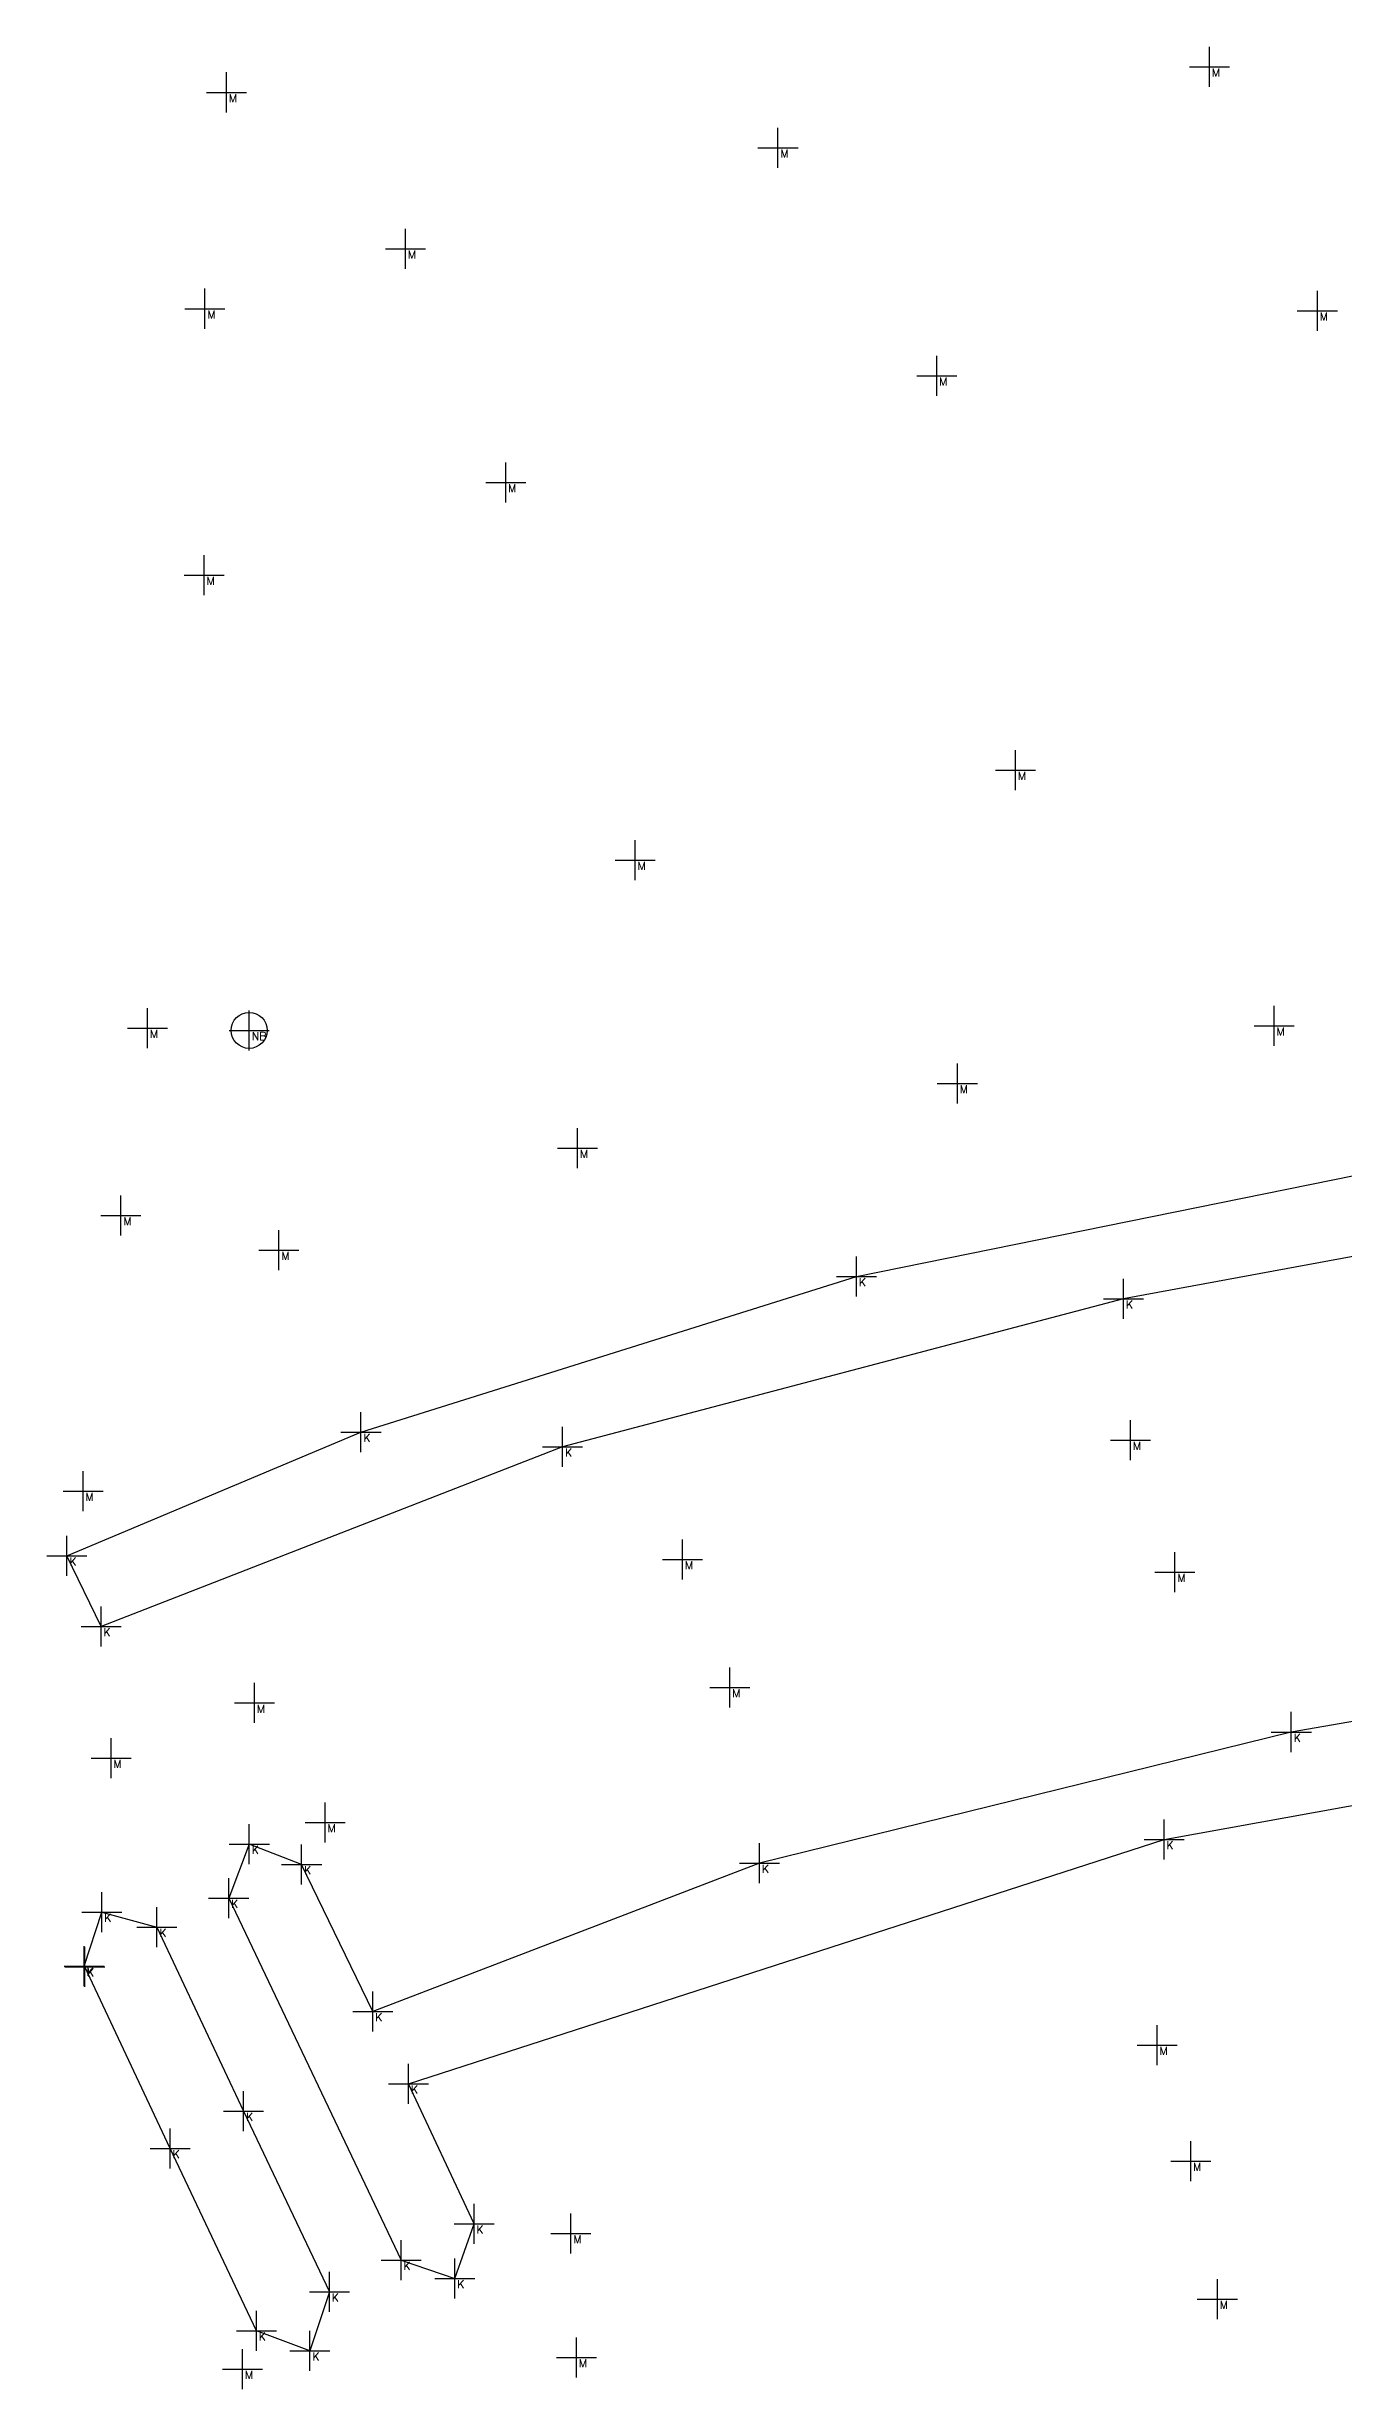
# Model space of a CAD drawing. Header units: metres. Extents: x 113488 to 113987, y 6281306 to 6282136.
# Drawn here: x 113657.4 to 113689.8, y 6281896.7 to 6281955.2 of the extents above; entities that cross this region are included whole.
import ezdxf
from ezdxf.enums import TextEntityAlignment as Align

# ---------------------------------------------------------------- set-up
doc = ezdxf.new("R2010")
doc.units = ezdxf.units.M
doc.header["$PDMODE"] = 2
doc.header["$PDSIZE"] = 0.5
for name, color, linetype in [('M-2VA', 7, 'Continuous'), ('M-3YTOR', 7, 'Continuous'), ('M-BEF-BRUNNAR-INMÄTT', 7, 'Continuous'), ('M-BEF-VÄGKANTSTÖD', 1, 'Continuous'), ('M-BRUNNAR', 3, 'Continuous'), ('pntdesc', 1, 'Continuous')]:
    doc.layers.add(name, color=color, linetype=linetype)
doc.styles.get("Standard").update_dxf_attribs({"font": 'simplex8.shx'})

# ---------------------------------------------------------------- blocks, each defined once
blk = doc.blocks.new('meas')
at = {"color": 0}
blk.add_point((0, 0), dxfattribs=at)
at = {"layer": 'pntdesc'}
blk.add_attdef('PNTDESC', text='', height=1, dxfattribs=at).set_placement((0.3, -0.21), align=Align.TOP_LEFT)
blk = doc.blocks.new('NB')
at = {"layer": 'M-BRUNNAR', "ltscale": 0.1}
blk.add_circle((0, 0), 0.45, dxfattribs=at)

msp = doc.modelspace()

# ---------------------------------------------------------------- linework, layer by layer
at = {"layer": 'M-BEF-VÄGKANTSTÖD'}
for points in [[(113692.676, 6281925.458, 7.014), (113684.322, 6281923.913, 7.166), (113670.312, 6281920.211, 7.422), (113658.782, 6281915.724, 7.578), (113657.929, 6281917.488, 7.54), (113665.275, 6281920.581, 7.473), (113677.652, 6281924.472, 7.289), (113692.384, 6281927.462, 7.038), (113693.521, 6281926.607, 6.997), (113692.67, 6281925.469, 7.017)], [(113700.795, 6281920.297, 6.781), (113701.616, 6281915.354, 6.852), (113688.513, 6281913.087, 7.138), (113675.23, 6281909.805, 7.427), (113665.571, 6281906.1, 7.61), (113663.793, 6281909.776, 7.568), (113662.486, 6281910.284, 7.574), (113661.97, 6281908.936, 7.587), (113666.275, 6281899.883, 7.576), (113667.62, 6281899.429, 7.59), (113668.099, 6281900.792, 7.562), (113666.463, 6281904.294, 7.608), (113685.334, 6281910.404, 7.121), (113701.498, 6281913.324, 6.748), (113702.369, 6281908.412, 6.689), (113704.86, 6281909.192, 6.633), (113705.997, 6281911.332, 6.584), (113706.293, 6281917.575, 6.57), (113705.391, 6281919.903, 6.629), (113703.188, 6281920.725, 6.703), (113700.782, 6281920.304, 6.784)], [(113658.361, 6281907.237, 7.536), (113658.802, 6281908.582, 7.568), (113660.178, 6281908.207, 7.591), (113662.344, 6281903.614, 7.629), (113664.485, 6281899.093, 7.593), (113663.999, 6281897.621, 7.593), (113662.663, 6281898.116, 7.589), (113660.509, 6281902.679, 7.581), (113658.375, 6281907.219, 7.538)]]:
    msp.add_polyline3d(points, dxfattribs=at)

# ---------------------------------------------------------------- block references
at = {"layer": 'M-2VA', "color": 20}
ref = msp.add_blockref('meas', (113662.484, 6281930.623, 7.475), dxfattribs=dict(at, xscale=0.2, yscale=0.2, zscale=0.2))
ref.add_attrib('PNTDESC', 'NB', dxfattribs={"layer": 'pntdesc', "height": 0.2}).set_placement((113662.544, 6281930.581, 7.475), align=Align.TOP_LEFT)
at = {"layer": 'M-3YTOR', "color": 90}
ref = msp.add_blockref('meas', (113686.468, 6281954.706, 7.198), dxfattribs=dict(at, xscale=0.2, yscale=0.2, zscale=0.2))
ref.add_attrib('PNTDESC', 'M', dxfattribs={"layer": 'pntdesc', "height": 0.2}).set_placement((113686.528, 6281954.664, 7.198), align=Align.TOP_LEFT)
ref = msp.add_blockref('meas', (113661.914, 6281954.069, 7.44), dxfattribs=dict(at, xscale=0.2, yscale=0.2, zscale=0.2))
ref.add_attrib('PNTDESC', 'M', dxfattribs={"layer": 'pntdesc', "height": 0.2}).set_placement((113661.974, 6281954.027, 7.44), align=Align.TOP_LEFT)
ref = msp.add_blockref('meas', (113675.691, 6281952.679, 7.295), dxfattribs=dict(at, xscale=0.2, yscale=0.2, zscale=0.2))
ref.add_attrib('PNTDESC', 'M', dxfattribs={"layer": 'pntdesc', "height": 0.2}).set_placement((113675.751, 6281952.637, 7.295), align=Align.TOP_LEFT)
ref = msp.add_blockref('meas', (113666.385, 6281950.158, 7.388), dxfattribs=dict(at, xscale=0.2, yscale=0.2, zscale=0.2))
ref.add_attrib('PNTDESC', 'M', dxfattribs={"layer": 'pntdesc', "height": 0.2}).set_placement((113666.445, 6281950.116, 7.388), align=Align.TOP_LEFT)
ref = msp.add_blockref('meas', (113661.377, 6281948.662, 7.435), dxfattribs=dict(at, xscale=0.2, yscale=0.2, zscale=0.2))
ref.add_attrib('PNTDESC', 'M', dxfattribs={"layer": 'pntdesc', "height": 0.2}).set_placement((113661.437, 6281948.62, 7.435), align=Align.TOP_LEFT)
ref = msp.add_blockref('meas', (113689.163, 6281948.609, 7.142), dxfattribs=dict(at, xscale=0.2, yscale=0.2, zscale=0.2))
ref.add_attrib('PNTDESC', 'M', dxfattribs={"layer": 'pntdesc', "height": 0.2}).set_placement((113689.223, 6281948.567, 7.142), align=Align.TOP_LEFT)
ref = msp.add_blockref('meas', (113679.657, 6281946.981, 7.242), dxfattribs=dict(at, xscale=0.2, yscale=0.2, zscale=0.2))
ref.add_attrib('PNTDESC', 'M', dxfattribs={"layer": 'pntdesc', "height": 0.2}).set_placement((113679.717, 6281946.939, 7.242), align=Align.TOP_LEFT)
ref = msp.add_blockref('meas', (113668.89, 6281944.318, 7.354), dxfattribs=dict(at, xscale=0.2, yscale=0.2, zscale=0.2))
ref.add_attrib('PNTDESC', 'M', dxfattribs={"layer": 'pntdesc', "height": 0.2}).set_placement((113668.95, 6281944.276, 7.354), align=Align.TOP_LEFT)
ref = msp.add_blockref('meas', (113661.358, 6281941.998, 7.458), dxfattribs=dict(at, xscale=0.2, yscale=0.2, zscale=0.2))
ref.add_attrib('PNTDESC', 'M', dxfattribs={"layer": 'pntdesc', "height": 0.2}).set_placement((113661.418, 6281941.956, 7.458), align=Align.TOP_LEFT)
ref = msp.add_blockref('meas', (113681.623, 6281937.13, 7.18), dxfattribs=dict(at, xscale=0.2, yscale=0.2, zscale=0.2))
ref.add_attrib('PNTDESC', 'M', dxfattribs={"layer": 'pntdesc', "height": 0.2}).set_placement((113681.683, 6281937.088, 7.18), align=Align.TOP_LEFT)
ref = msp.add_blockref('meas', (113672.124, 6281934.877, 7.313), dxfattribs=dict(at, xscale=0.2, yscale=0.2, zscale=0.2))
ref.add_attrib('PNTDESC', 'M', dxfattribs={"layer": 'pntdesc', "height": 0.2}).set_placement((113672.184, 6281934.835, 7.313), align=Align.TOP_LEFT)
ref = msp.add_blockref('meas', (113659.943, 6281930.676, 7.481), dxfattribs=dict(at, xscale=0.2, yscale=0.2, zscale=0.2))
ref.add_attrib('PNTDESC', 'M', dxfattribs={"layer": 'pntdesc', "height": 0.2}).set_placement((113660.003, 6281930.634, 7.481), align=Align.TOP_LEFT)
ref = msp.add_blockref('meas', (113688.084, 6281930.737, 7.089), dxfattribs=dict(at, xscale=0.2, yscale=0.2, zscale=0.2))
ref.add_attrib('PNTDESC', 'M', dxfattribs={"layer": 'pntdesc', "height": 0.2}).set_placement((113688.144, 6281930.695, 7.089), align=Align.TOP_LEFT)
ref = msp.add_blockref('meas', (113680.171, 6281929.295, 7.231), dxfattribs=dict(at, xscale=0.2, yscale=0.2, zscale=0.2))
ref.add_attrib('PNTDESC', 'M', dxfattribs={"layer": 'pntdesc', "height": 0.2}).set_placement((113680.231, 6281929.253, 7.231), align=Align.TOP_LEFT)
ref = msp.add_blockref('meas', (113670.683, 6281927.676, 7.349), dxfattribs=dict(at, xscale=0.2, yscale=0.2, zscale=0.2))
ref.add_attrib('PNTDESC', 'M', dxfattribs={"layer": 'pntdesc', "height": 0.2}).set_placement((113670.743, 6281927.634, 7.349), align=Align.TOP_LEFT)
ref = msp.add_blockref('meas', (113659.279, 6281925.999, 7.53), dxfattribs=dict(at, xscale=0.2, yscale=0.2, zscale=0.2))
ref.add_attrib('PNTDESC', 'M', dxfattribs={"layer": 'pntdesc', "height": 0.2}).set_placement((113659.339, 6281925.957, 7.53), align=Align.TOP_LEFT)
ref = msp.add_blockref('meas', (113663.226, 6281925.127, 7.499), dxfattribs=dict(at, xscale=0.2, yscale=0.2, zscale=0.2))
ref.add_attrib('PNTDESC', 'M', dxfattribs={"layer": 'pntdesc', "height": 0.2}).set_placement((113663.286, 6281925.085, 7.499), align=Align.TOP_LEFT)
at = {"layer": 'M-3YTOR', "color": 130}
ref = msp.add_blockref('meas', (113677.652, 6281924.472, 7.289), dxfattribs=dict(at, xscale=0.2, yscale=0.2, zscale=0.2))
ref.add_attrib('PNTDESC', 'K', dxfattribs={"layer": 'pntdesc', "height": 0.2}).set_placement((113677.712, 6281924.43, 7.289), align=Align.TOP_LEFT)
ref = msp.add_blockref('meas', (113684.322, 6281923.913, 7.166), dxfattribs=dict(at, xscale=0.2, yscale=0.2, zscale=0.2))
ref.add_attrib('PNTDESC', 'K', dxfattribs={"layer": 'pntdesc', "height": 0.2}).set_placement((113684.382, 6281923.871, 7.166), align=Align.TOP_LEFT)
ref = msp.add_blockref('meas', (113665.275, 6281920.581, 7.473), dxfattribs=dict(at, xscale=0.2, yscale=0.2, zscale=0.2))
ref.add_attrib('PNTDESC', 'K', dxfattribs={"layer": 'pntdesc', "height": 0.2}).set_placement((113665.335, 6281920.539, 7.473), align=Align.TOP_LEFT)
ref = msp.add_blockref('meas', (113670.312, 6281920.211, 7.422), dxfattribs=dict(at, xscale=0.2, yscale=0.2, zscale=0.2))
ref.add_attrib('PNTDESC', 'K', dxfattribs={"layer": 'pntdesc', "height": 0.2}).set_placement((113670.372, 6281920.169, 7.422), align=Align.TOP_LEFT)
at = {"layer": 'M-3YTOR', "color": 90}
ref = msp.add_blockref('meas', (113684.497, 6281920.378, 7.146), dxfattribs=dict(at, xscale=0.2, yscale=0.2, zscale=0.2))
ref.add_attrib('PNTDESC', 'M', dxfattribs={"layer": 'pntdesc', "height": 0.2}).set_placement((113684.557, 6281920.336, 7.146), align=Align.TOP_LEFT)
ref = msp.add_blockref('meas', (113658.332, 6281919.103, 7.537), dxfattribs=dict(at, xscale=0.2, yscale=0.2, zscale=0.2))
ref.add_attrib('PNTDESC', 'M', dxfattribs={"layer": 'pntdesc', "height": 0.2}).set_placement((113658.392, 6281919.061, 7.537), align=Align.TOP_LEFT)
at = {"layer": 'M-3YTOR', "color": 130}
ref = msp.add_blockref('meas', (113657.929, 6281917.488, 7.54), dxfattribs=dict(at, xscale=0.2, yscale=0.2, zscale=0.2))
ref.add_attrib('PNTDESC', 'K', dxfattribs={"layer": 'pntdesc', "height": 0.2}).set_placement((113657.989, 6281917.446, 7.54), align=Align.TOP_LEFT)
at = {"layer": 'M-3YTOR', "color": 90}
ref = msp.add_blockref('meas', (113673.307, 6281917.4, 7.373), dxfattribs=dict(at, xscale=0.2, yscale=0.2, zscale=0.2))
ref.add_attrib('PNTDESC', 'M', dxfattribs={"layer": 'pntdesc', "height": 0.2}).set_placement((113673.367, 6281917.358, 7.373), align=Align.TOP_LEFT)
ref = msp.add_blockref('meas', (113685.606, 6281917.079, 7.124), dxfattribs=dict(at, xscale=0.2, yscale=0.2, zscale=0.2))
ref.add_attrib('PNTDESC', 'M', dxfattribs={"layer": 'pntdesc', "height": 0.2}).set_placement((113685.666, 6281917.037, 7.124), align=Align.TOP_LEFT)
at = {"layer": 'M-3YTOR', "color": 130}
ref = msp.add_blockref('meas', (113658.782, 6281915.724, 7.578), dxfattribs=dict(at, xscale=0.2, yscale=0.2, zscale=0.2))
ref.add_attrib('PNTDESC', 'K', dxfattribs={"layer": 'pntdesc', "height": 0.2}).set_placement((113658.842, 6281915.682, 7.578), align=Align.TOP_LEFT)
at = {"layer": 'M-3YTOR', "color": 90}
ref = msp.add_blockref('meas', (113674.489, 6281914.201, 7.343), dxfattribs=dict(at, xscale=0.2, yscale=0.2, zscale=0.2))
ref.add_attrib('PNTDESC', 'M', dxfattribs={"layer": 'pntdesc', "height": 0.2}).set_placement((113674.549, 6281914.159, 7.343), align=Align.TOP_LEFT)
ref = msp.add_blockref('meas', (113662.613, 6281913.812, 7.556), dxfattribs=dict(at, xscale=0.2, yscale=0.2, zscale=0.2))
ref.add_attrib('PNTDESC', 'M', dxfattribs={"layer": 'pntdesc', "height": 0.2}).set_placement((113662.673, 6281913.77, 7.556), align=Align.TOP_LEFT)
at = {"layer": 'M-3YTOR', "color": 130}
ref = msp.add_blockref('meas', (113688.513, 6281913.087, 7.138), dxfattribs=dict(at, xscale=0.2, yscale=0.2, zscale=0.2))
ref.add_attrib('PNTDESC', 'K', dxfattribs={"layer": 'pntdesc', "height": 0.2}).set_placement((113688.573, 6281913.045, 7.138), align=Align.TOP_LEFT)
at = {"layer": 'M-3YTOR', "color": 90}
ref = msp.add_blockref('meas', (113659.032, 6281912.437, 7.605), dxfattribs=dict(at, xscale=0.2, yscale=0.2, zscale=0.2))
ref.add_attrib('PNTDESC', 'M', dxfattribs={"layer": 'pntdesc', "height": 0.2}).set_placement((113659.092, 6281912.395, 7.605), align=Align.TOP_LEFT)
ref = msp.add_blockref('meas', (113664.379, 6281910.825, 7.562), dxfattribs=dict(at, xscale=0.2, yscale=0.2, zscale=0.2))
ref.add_attrib('PNTDESC', 'M', dxfattribs={"layer": 'pntdesc', "height": 0.2}).set_placement((113664.439, 6281910.783, 7.562), align=Align.TOP_LEFT)
at = {"layer": 'M-3YTOR', "color": 130}
ref = msp.add_blockref('meas', (113662.486, 6281910.284, 7.574), dxfattribs=dict(at, xscale=0.2, yscale=0.2, zscale=0.2))
ref.add_attrib('PNTDESC', 'K', dxfattribs={"layer": 'pntdesc', "height": 0.2}).set_placement((113662.546, 6281910.242, 7.574), align=Align.TOP_LEFT)
ref = msp.add_blockref('meas', (113685.334, 6281910.404, 7.121), dxfattribs=dict(at, xscale=0.2, yscale=0.2, zscale=0.2))
ref.add_attrib('PNTDESC', 'K', dxfattribs={"layer": 'pntdesc', "height": 0.2}).set_placement((113685.394, 6281910.362, 7.121), align=Align.TOP_LEFT)
ref = msp.add_blockref('meas', (113663.793, 6281909.776, 7.568), dxfattribs=dict(at, xscale=0.2, yscale=0.2, zscale=0.2))
ref.add_attrib('PNTDESC', 'K', dxfattribs={"layer": 'pntdesc', "height": 0.2}).set_placement((113663.853, 6281909.734, 7.568), align=Align.TOP_LEFT)
ref = msp.add_blockref('meas', (113675.23, 6281909.805, 7.427), dxfattribs=dict(at, xscale=0.2, yscale=0.2, zscale=0.2))
ref.add_attrib('PNTDESC', 'K', dxfattribs={"layer": 'pntdesc', "height": 0.2}).set_placement((113675.29, 6281909.763, 7.427), align=Align.TOP_LEFT)
ref = msp.add_blockref('meas', (113661.97, 6281908.936, 7.587), dxfattribs=dict(at, xscale=0.2, yscale=0.2, zscale=0.2))
ref.add_attrib('PNTDESC', 'K', dxfattribs={"layer": 'pntdesc', "height": 0.2}).set_placement((113662.03, 6281908.894, 7.587), align=Align.TOP_LEFT)
ref = msp.add_blockref('meas', (113658.802, 6281908.582, 7.568), dxfattribs=dict(at, xscale=0.2, yscale=0.2, zscale=0.2))
ref.add_attrib('PNTDESC', 'K', dxfattribs={"layer": 'pntdesc', "height": 0.2}).set_placement((113658.862, 6281908.54, 7.568), align=Align.TOP_LEFT)
ref = msp.add_blockref('meas', (113660.178, 6281908.207, 7.591), dxfattribs=dict(at, xscale=0.2, yscale=0.2, zscale=0.2))
ref.add_attrib('PNTDESC', 'K', dxfattribs={"layer": 'pntdesc', "height": 0.2}).set_placement((113660.238, 6281908.165, 7.591), align=Align.TOP_LEFT)
ref = msp.add_blockref('meas', (113658.361, 6281907.237, 7.536), dxfattribs=dict(at, xscale=0.2, yscale=0.2, zscale=0.2))
ref.add_attrib('PNTDESC', 'K', dxfattribs={"layer": 'pntdesc', "height": 0.2}).set_placement((113658.421, 6281907.195, 7.536), align=Align.TOP_LEFT)
ref = msp.add_blockref('meas', (113658.375, 6281907.219, 7.538), dxfattribs=dict(at, xscale=0.2, yscale=0.2, zscale=0.2))
ref.add_attrib('PNTDESC', 'K', dxfattribs={"layer": 'pntdesc', "height": 0.2}).set_placement((113658.435, 6281907.177, 7.538), align=Align.TOP_LEFT)
ref = msp.add_blockref('meas', (113665.571, 6281906.1, 7.61), dxfattribs=dict(at, xscale=0.2, yscale=0.2, zscale=0.2))
ref.add_attrib('PNTDESC', 'K', dxfattribs={"layer": 'pntdesc', "height": 0.2}).set_placement((113665.631, 6281906.058, 7.61), align=Align.TOP_LEFT)
at = {"layer": 'M-3YTOR', "color": 90}
ref = msp.add_blockref('meas', (113685.16, 6281905.257, 7.127), dxfattribs=dict(at, xscale=0.2, yscale=0.2, zscale=0.2))
ref.add_attrib('PNTDESC', 'M', dxfattribs={"layer": 'pntdesc', "height": 0.2}).set_placement((113685.22, 6281905.215, 7.127), align=Align.TOP_LEFT)
at = {"layer": 'M-3YTOR', "color": 130}
ref = msp.add_blockref('meas', (113666.463, 6281904.294, 7.608), dxfattribs=dict(at, xscale=0.2, yscale=0.2, zscale=0.2))
ref.add_attrib('PNTDESC', 'K', dxfattribs={"layer": 'pntdesc', "height": 0.2}).set_placement((113666.523, 6281904.252, 7.608), align=Align.TOP_LEFT)
ref = msp.add_blockref('meas', (113662.344, 6281903.614, 7.629), dxfattribs=dict(at, xscale=0.2, yscale=0.2, zscale=0.2))
ref.add_attrib('PNTDESC', 'K', dxfattribs={"layer": 'pntdesc', "height": 0.2}).set_placement((113662.404, 6281903.572, 7.629), align=Align.TOP_LEFT)
ref = msp.add_blockref('meas', (113660.509, 6281902.679, 7.581), dxfattribs=dict(at, xscale=0.2, yscale=0.2, zscale=0.2))
ref.add_attrib('PNTDESC', 'K', dxfattribs={"layer": 'pntdesc', "height": 0.2}).set_placement((113660.569, 6281902.637, 7.581), align=Align.TOP_LEFT)
at = {"layer": 'M-3YTOR', "color": 90}
ref = msp.add_blockref('meas', (113686, 6281902.359, 7.129), dxfattribs=dict(at, xscale=0.2, yscale=0.2, zscale=0.2))
ref.add_attrib('PNTDESC', 'M', dxfattribs={"layer": 'pntdesc', "height": 0.2}).set_placement((113686.06, 6281902.317, 7.129), align=Align.TOP_LEFT)
at = {"layer": 'M-3YTOR', "color": 130}
ref = msp.add_blockref('meas', (113668.099, 6281900.792, 7.562), dxfattribs=dict(at, xscale=0.2, yscale=0.2, zscale=0.2))
ref.add_attrib('PNTDESC', 'K', dxfattribs={"layer": 'pntdesc', "height": 0.2}).set_placement((113668.159, 6281900.75, 7.562), align=Align.TOP_LEFT)
at = {"layer": 'M-3YTOR', "color": 90}
ref = msp.add_blockref('meas', (113670.519, 6281900.554, 7.517), dxfattribs=dict(at, xscale=0.2, yscale=0.2, zscale=0.2))
ref.add_attrib('PNTDESC', 'M', dxfattribs={"layer": 'pntdesc', "height": 0.2}).set_placement((113670.579, 6281900.512, 7.517), align=Align.TOP_LEFT)
at = {"layer": 'M-3YTOR', "color": 130}
ref = msp.add_blockref('meas', (113666.275, 6281899.883, 7.576), dxfattribs=dict(at, xscale=0.2, yscale=0.2, zscale=0.2))
ref.add_attrib('PNTDESC', 'K', dxfattribs={"layer": 'pntdesc', "height": 0.2}).set_placement((113666.335, 6281899.841, 7.576), align=Align.TOP_LEFT)
ref = msp.add_blockref('meas', (113664.485, 6281899.093, 7.593), dxfattribs=dict(at, xscale=0.2, yscale=0.2, zscale=0.2))
ref.add_attrib('PNTDESC', 'K', dxfattribs={"layer": 'pntdesc', "height": 0.2}).set_placement((113664.545, 6281899.051, 7.593), align=Align.TOP_LEFT)
ref = msp.add_blockref('meas', (113667.62, 6281899.429, 7.59), dxfattribs=dict(at, xscale=0.2, yscale=0.2, zscale=0.2))
ref.add_attrib('PNTDESC', 'K', dxfattribs={"layer": 'pntdesc', "height": 0.2}).set_placement((113667.68, 6281899.387, 7.59), align=Align.TOP_LEFT)
at = {"layer": 'M-3YTOR', "color": 90}
ref = msp.add_blockref('meas', (113686.665, 6281898.908, 7.159), dxfattribs=dict(at, xscale=0.2, yscale=0.2, zscale=0.2))
ref.add_attrib('PNTDESC', 'M', dxfattribs={"layer": 'pntdesc', "height": 0.2}).set_placement((113686.725, 6281898.866, 7.159), align=Align.TOP_LEFT)
at = {"layer": 'M-3YTOR', "color": 130}
ref = msp.add_blockref('meas', (113662.663, 6281898.116, 7.589), dxfattribs=dict(at, xscale=0.2, yscale=0.2, zscale=0.2))
ref.add_attrib('PNTDESC', 'K', dxfattribs={"layer": 'pntdesc', "height": 0.2}).set_placement((113662.723, 6281898.074, 7.589), align=Align.TOP_LEFT)
at = {"layer": 'M-3YTOR', "color": 90}
ref = msp.add_blockref('meas', (113662.315, 6281897.162, 7.586), dxfattribs=dict(at, xscale=0.2, yscale=0.2, zscale=0.2))
ref.add_attrib('PNTDESC', 'M', dxfattribs={"layer": 'pntdesc', "height": 0.2}).set_placement((113662.375, 6281897.12, 7.586), align=Align.TOP_LEFT)
at = {"layer": 'M-3YTOR', "color": 130}
ref = msp.add_blockref('meas', (113663.999, 6281897.621, 7.593), dxfattribs=dict(at, xscale=0.2, yscale=0.2, zscale=0.2))
ref.add_attrib('PNTDESC', 'K', dxfattribs={"layer": 'pntdesc', "height": 0.2}).set_placement((113664.059, 6281897.579, 7.593), align=Align.TOP_LEFT)
at = {"layer": 'M-3YTOR', "color": 90}
ref = msp.add_blockref('meas', (113670.657, 6281897.454, 7.544), dxfattribs=dict(at, xscale=0.2, yscale=0.2, zscale=0.2))
ref.add_attrib('PNTDESC', 'M', dxfattribs={"layer": 'pntdesc', "height": 0.2}).set_placement((113670.717, 6281897.412, 7.544), align=Align.TOP_LEFT)
at = {"layer": 'M-BEF-BRUNNAR-INMÄTT'}
msp.add_blockref('NB', (113662.484, 6281930.623, 7.475), dxfattribs=at)

doc.saveas('drawing.dxf')
